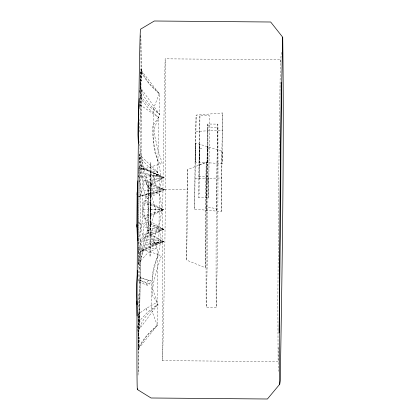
<?xml version="1.0" encoding="UTF-8"?>
<svg xmlns="http://www.w3.org/2000/svg" width="420" height="420" viewBox="0 0 420 420"><rect width="100%" height="100%" fill="white"/><g stroke="black" fill="none" stroke-linecap="round" stroke-linejoin="round"><path stroke-width="0.32" stroke-dasharray="2.1 1.58" d="M138.29 323.248L138.29 314.601L137.54 307.671M140.847 72.209L140.548 83.422L139.619 93.177L140.522 84.052L141.172 70.329L159.296 93.713L153.153 109.384L153.184 122.577L154.66 135.576L157.547 148.155L162.131 163.254L160.429 163.989L157.721 160.503L154.901 152.612L153.473 142.663L153.458 131.019L159.59 114.366L141.44 89.04L141.146 178.196L159.39 175.271L159.374 197.206L158.802 242.939L148.785 246.976L141.403 251.249L140.485 252.326A140.469 1.029 -89.5 0 1 139.503 322.76L140.448 319.888L147.877 311.861L157.946 304.19L152.103 287.464L152.318 275.877L153.919 266.023L156.875 258.269L159.642 254.909L161.327 255.77L156.482 270.921L153.379 283.479L151.683 296.457L151.421 309.635L157.295 325.358L138.768 348.338L138.353 334.698L137.566 324.965L138.369 335.349L138.474 346.789M138.306 222.637L156.44 227.483L159.301 230.538L161.081 238.319L159.238 249.622L153.227 272.612L151.505 283.742L151.19 293.496L156.965 302.311L146.806 308.117L146.806 310.291L145.646 308.931L139.267 313.394L138.29 314.601M195.5 162.094L195.531 142.931L222.096 151.321L222.091 163.59L195.5 162.094L196.124 115.096L222.773 112.954L222.091 163.59M222.096 151.321L221.193 211.538L194.618 209.134L195.132 156.587L196.124 115.096M194.618 209.134L195.531 142.931M199.117 178.379L199.447 144.17L199.416 162.314L199.673 148.533L202.204 148.591M221.193 211.538L221.728 156.45L222.773 112.954M156.44 227.483L153.374 227.593L151.678 230.659L151.379 236.318L157.148 247.727L146.984 253.811L139.435 262.012L138.458 265.151L138.521 253.318M141.466 95.487L142.364 98.39L149.656 106.811L159.59 114.366L159.296 93.713L149.326 83.654L141.997 72.56L141.089 68.985A140.469 1.029 -89.5 0 0 140.249 96.154L141.178 99.02L148.554 108.586L158.566 117.327L157.799 172.232L151.835 183.435L152.04 189L153.683 191.993L156.744 192.05L159.658 188.963L161.574 181.141L159.925 169.769L154.313 146.711L152.785 135.608L152.639 125.927L158.566 117.327L140.107 104.9L140.249 96.18M199.915 115.742L198.781 176.526L198.886 197.715L208.593 197.799L209.617 115.826L199.915 115.742L199.516 166.021M139.771 327.59C142.879 318.029 150.581 310.674 157.946 304.19L157.295 325.358L147.152 335.386L139.629 346.353L138.663 349.913A140.469 1.029 -89.5 0 1 138.285 323.421L138.705 314.123M138.007 250.247L158.802 242.939L140.616 239.495L140.485 252.194A140.459 1.029 -89.5 0 1 139.503 322.639L139.361 329.159L157.946 304.19M150.418 209.543L150.649 192.916L150.365 226.081L150.355 202.787L150.239 216.436L150.36 209.58M150.512 230.444L150.633 221.608L150.528 235.337L150.497 234.743M139.272 166.509L139.414 154.634L157.799 172.232L147.698 170.142L140.222 167.674L139.267 166.577A140.469 1.029 -89.5 0 0 138.516 253.381L139.487 252.268L147.005 249.853L157.148 247.727M207.491 160.23L206.787 197.783L206.766 193.841M278.78 347.65L278.108 361.62L278.796 371.322M187.462 169.643L186.79 212.389L186.632 260.137L205.212 267.677L205.926 237.2L206.178 162.257L187.462 169.643L187.535 202.55L186.632 260.137M206.178 162.257L205.396 212.047L205.212 267.677M148.622 186.27L148.255 232.649L143.414 209.412L148.622 186.27L148.255 232.649M140.002 100.753L139.813 107.205L140.012 100.774M140.096 97.524L140.564 81.396M140.112 97.561L140.548 83.422M138.043 375.133L139.188 337.538L138.663 349.913M280.88 62.365L280.718 59.824L165.144 58.821C162.839 159.395 161.947 260.022 162.535 360.623L278.108 361.62L277.856 300.332L278.712 179.702L280.108 79.558L280.718 59.824L281.4 52.08M139.02 166.656L138.579 173.68M139.125 163.496L139.414 154.634M140.522 84.052L141.172 70.329M198.886 197.715L198.944 196.565M138.584 170.273L138.721 167.774L139.571 167.764L159.39 175.271L149.415 175.303L142.065 176.935L141.146 178.196L140.637 170.851L139.571 167.764M139.115 131.964L140.852 107.289L141.44 89.04C143.661 99.482 152.04 107.415 159.59 114.366M138.075 262.505L139.828 253.197L141.781 249.249L159.642 254.909M162.535 360.623C165.254 260.085 166.152 159.39 165.144 58.821M207.858 124.037C206.173 185.115 205.853 246.267 206.178 307.377L216.19 307.461C217.875 246.383 218.195 185.231 217.87 124.12L207.858 124.037C208.184 185.141 207.863 246.293 206.178 307.377M217.87 124.12C216.184 185.204 215.864 246.356 216.19 307.461M143.005 234.701L143.582 227.619L145.451 221.445L147.515 219.797L163.889 229.325L143.43 238.529L143.005 234.701L163.889 229.325L145.451 221.445M140.616 239.495L139.981 246.96L138.863 250.136M142.648 209.58L143.231 202.855L145.147 200.056L163.611 209.727L144.984 219.072L143.115 216.3L142.648 209.58L163.611 209.727L147.278 202.834L145.147 200.056M139.76 108.701L140.107 104.9M138.043 244.12L138.511 239.778L142.17 221.471L143.047 209.239L142.38 196.97L138.815 175.928M138.07 276.617C139.429 261.471 144.265 247.086 148.291 232.549L163.506 241.736L142.511 250.609L143.015 245.905L144.921 238.67L147.105 233.137L148.291 232.549L155.668 209.522L143.777 168.866L140.396 151.625L139.151 141.566M143.934 180.07L145.714 181.813L164.231 189.646L147.698 198.896L145.661 197.153L143.897 190.916L143.441 183.845L143.934 180.07L164.231 189.646L187.577 189.845M138.043 268.065L141.398 246.461L142.259 234.759L141.461 226.695L139.403 222.962L137.676 222.469M143.43 238.529L145.236 236.875L147.362 230.706L148.57 223.629L147.515 219.797M138.941 281.988L140.443 280.481L140.915 277.741L139.703 277.557L138.484 280.182L138.941 281.988L147.152 285.227L149.782 283.846L150.617 280.775L140.915 277.741M144.984 219.072L147.163 216.279L148.37 209.554L147.278 202.834M141.719 256.064L141.545 256.909L142.48 250.152L141.781 249.249M139.34 346.505C143.335 338.069 150.434 331.522 157.295 325.358M147.698 198.896L148.816 195.132L147.735 188.05L145.714 181.813M147.152 285.227L146.48 283.117L148.47 280.324L150.617 280.775M139.109 157.768L140.59 165.27L142.469 169.349L143.183 168.562L142.364 161.873M142.511 250.609L143.073 250.01L163.506 241.736L147.105 233.137M145.646 308.931L146.806 308.117M147.515 185.882L164.057 177.534L143.22 168.32L143.645 173.072L145.425 180.348L147.515 185.882L148.691 186.433L164.057 177.534L143.777 168.866L143.22 168.32M145.236 236.875L163.889 229.325L148.57 223.629M145.661 197.153L164.231 189.646L143.441 183.845M147.163 216.279L163.611 209.727L143.231 202.855M148.816 195.132L164.231 189.646L147.735 188.05M204.724 163.328L199.521 164.882L199.007 193.431L199.868 193.83M138.479 196.634L153.683 191.993L137.902 196.828M143.115 216.3L163.611 209.727L148.37 209.554M142.469 169.349L160.429 163.989M147.641 181.671L164.057 177.534L143.645 173.072M156.744 192.05L139.634 196.25L141.755 192.46L142.695 184.333L142.034 172.583L139.136 151.589M143.015 245.905L163.506 241.736L147.163 237.242M145.425 180.348L164.057 177.534L145.609 174.4M145 244.477L163.506 241.736L144.921 238.67M147.362 230.706L163.889 229.325L143.582 227.619M143.897 190.916L164.231 189.646M196.072 131.407L222.716 130.058M195.19 178.447L221.823 178.007M207.743 125.559L209.548 125.575M198.781 176.526L208.483 176.61L208.593 197.799M206.703 181.351L208.509 181.367M206.876 148.701L209.375 148.759M139.703 277.557L148.47 280.324M140.443 280.481L149.782 283.846M138.484 280.182L146.48 283.117M157.799 172.232L147.746 166.084L140.338 157.799L139.808 155.888M159.296 93.713C152.492 87.313 145.026 80.582 141.55 71.71M141.236 165.512L142.139 166.63L149.447 170.846L159.39 175.271L153.316 173.675L153.358 176.269L154.807 181.33L160.319 197.521L161.978 209.381L160.115 221.183L154.324 237.137L152.791 242.072L152.702 244.561L158.802 242.939L148.827 242.723L141.514 240.781L141.157 240.266M140.149 104.927L140.684 105.63M138.484 172.148L138.763 175.297M138.059 247.301L138.458 265.151M141.089 68.985L141.403 80.903L140.805 34.939M138.08 294.01L139.088 310.894L139.361 329.159M138.353 334.698L138.369 335.349L138.08 314.717L138.348 337.827M157.238 249.265A101.913 1.649 89.5 0 1 157.017 305.041M138.516 253.265A140.459 1.029 -89.5 0 1 139.267 166.446M138.663 349.745A140.459 1.029 -89.5 0 1 138.29 323.237M140.831 35.422A180.18 1.318 -89.5 0 1 140.416 195.027A180.18 1.318 -89.5 0 1 138.096 373.679M150.817 171.875L150.696 185.267L150.817 171.875M207.338 153.452L207.312 162.761L207.921 126.961L217.943 127.491L216.421 211.108L216.431 208.73L206.435 206.787L206.425 210.2L207.333 146.659L207.338 153.452M150.181 209.674L150.024 256.925L150.591 238.602L151.095 180.028L150.843 162.146L150.181 209.674M150.875 188.354L150.843 197.138L150.98 183.393L150.875 188.354M138.07 314.076L138.043 312.139L138.065 314.066"/><path stroke-width="0.63" d="M136.789 301.03L137.13 315.898M136.862 224.616L137.534 240.797M136.852 227.078L137.151 192.418M137.12 194.775L137.876 180.773M138.395 116.503L138.39 128.751M138.427 114.566L139.225 98.369M279.095 332.74L280.649 210.058L281.19 82.488M137.545 388.757A180.18 1.318 -89.5 0 1 137.587 218.179A180.18 1.318 -89.5 0 1 140.537 29.206L154.308 21L270.68 22.008L282.713 37.238C280.004 152.875 279.027 268.59 279.715 384.258L267.419 399L151.048 397.992L137.419 389.55M137.513 271.94L136.668 284.177L136.616 295.255L137.125 304.663M138.81 113.941L138.101 123.858L137.954 134.873L138.395 143.22M138.259 176.904L138.39 175.613M279.715 384.258L280.282 380.809C282.088 266.306 284.293 151.73 282.713 37.238M137.508 270.191L137.55 276.575"/></g></svg>
